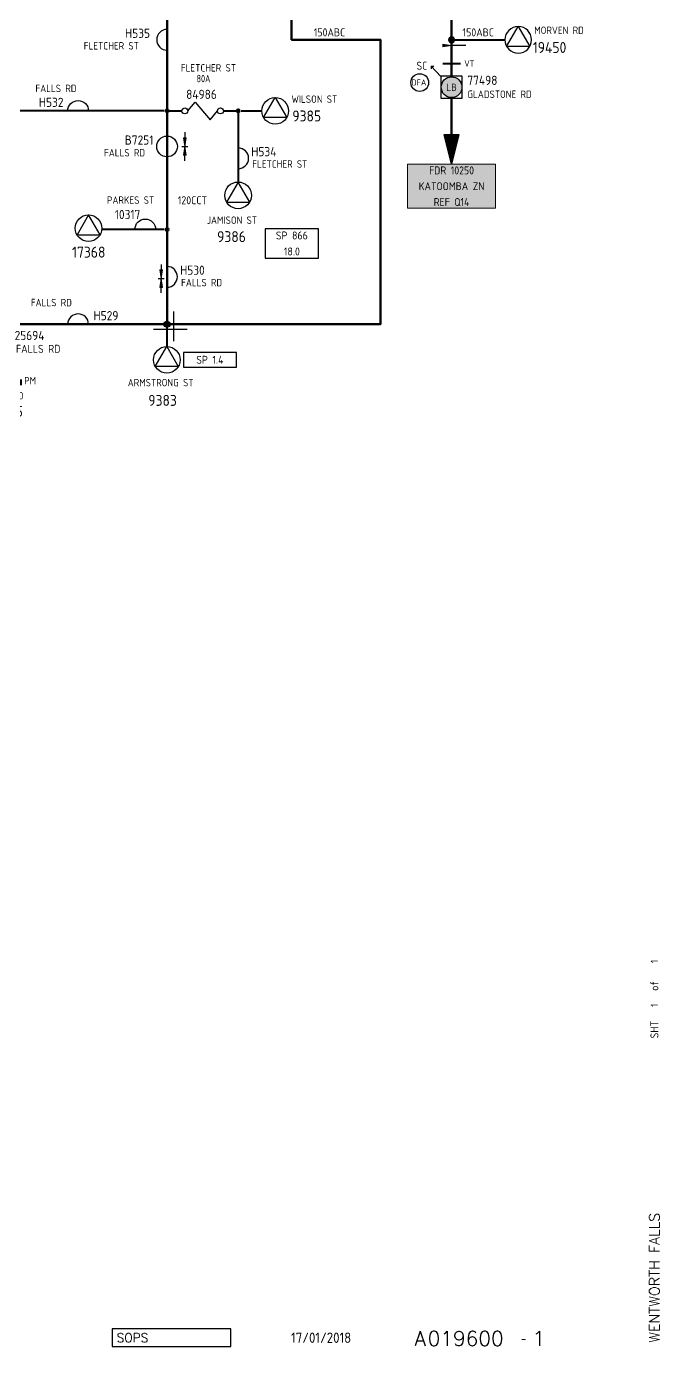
# Model space of a CAD drawing. Header units: millimetres. Extents: x 0 to 634, y -9 to 946.
# Drawn here: x 420.5 to 634.2, y -9 to 436.5 of the extents above; entities that cross this region are included whole.
import ezdxf
from ezdxf.enums import TextEntityAlignment as Align

# ---------------------------------------------------------------- set-up
doc = ezdxf.new("R2010")
doc.units = ezdxf.units.MM
doc.linetypes.add('FILL100', pattern=[0])
doc.linetypes.add('UGCABLE', pattern=[11, 3.5, -2, 0, -2, 3.5])
for name, color, linetype in [('EQUIPMENT', 7, 'Continuous'), ('EQUIPMENT_X_ZONE', 7, 'Continuous'), ('PROTECTION', 7, 'Continuous'), ('TITLE', 7, 'Continuous')]:
    doc.layers.add(name, color=color, linetype=linetype)
for name, color, linetype, true_color in [('NOTATION', 7, 'Continuous', 0x000000), ('RETICULATION', 7, 'Continuous', 0x000000), ('SOPS_COND_R208', 7, 'Continuous', 0x00ad00)]:
    doc.layers.add(name, color=color, linetype=linetype, true_color=true_color)
doc.styles.add('25', font='GENISO12')
doc.styles.add('30', font='Simplex')
doc.styles.add('34', font='GENISO12', dxfattribs={"width": 0.83622})
doc.styles.add('DEFAULT', font='DEFAULT')
doc.styles.add('E35', font='Simplex')
doc.styles.add('E50', font='Simplex')
doc.styles.add('II25', font='GENISO12', dxfattribs={"width": 0.8, "oblique": 9.998114})
doc.styles.add('OF200', font='', dxfattribs={"width": 0.536124})
doc.styles.add('OF75', font='ARIALNB.TTF', dxfattribs={"width": 0.8})
doc.styles.add('S18', font='GENISO12', dxfattribs={"width": 0.994444})
doc.styles.add('S20', font='GENISO12')
doc.styles.add('S25', font='GENISO12')
doc.styles.add('S29', font='GENISO12')
doc.styles.add('S35', font='GENISO12')
doc.styles.add('SXREF', font='GENISO12')
doc.styles.get('OF200').set_extended_font_data('Arial Black')

# ---------------------------------------------------------------- blocks, each defined once
blk = doc.blocks.new('SOPS_RETIC_ARROW_MAIN$1')
for p, q in [((-2.45, -0.2), (2.45, -0.2)), ((2.4, -0.4), (-2.4, -0.4)), ((-2.35, -0.6), (2.35, -0.6)), ((2.3, -0.8), (-2.3, -0.8)), ((-2.25, -1), (2.25, -1)), ((2.2, -1.2), (-2.2, -1.2)), ((-2.15, -1.4), (2.15, -1.4)), ((2.1, -1.6), (-2.1, -1.6)), ((-2.05, -1.8), (2.05, -1.8)), ((2, -2), (-2, -2)), ((-1.95, -2.2), (1.95, -2.2)), ((1.9, -2.4), (-1.9, -2.4)), ((-1.85, -2.6), (1.85, -2.6)), ((1.8, -2.8), (-1.8, -2.8)), ((-1.75, -3), (1.75, -3)), ((1.7, -3.2), (-1.7, -3.2)), ((-1.65, -3.4), (1.65, -3.4)), ((1.6, -3.6), (-1.6, -3.6)), ((-1.55, -3.8), (1.55, -3.8)), ((1.5, -4), (-1.5, -4)), ((-1.45, -4.2), (1.45, -4.2)), ((1.4, -4.4), (-1.4, -4.4)), ((-1.35, -4.6), (1.35, -4.6)), ((1.3, -4.8), (-1.3, -4.8)), ((-1.25, -5), (1.25, -5)), ((1.2, -5.2), (-1.2, -5.2)), ((-1.15, -5.4), (1.15, -5.4)), ((1.1, -5.6), (-1.1, -5.6)), ((-1.05, -5.8), (1.05, -5.8)), ((1, -6), (-1, -6)), ((-0.95, -6.2), (0.95, -6.2)), ((0.9, -6.4), (-0.9, -6.4)), ((-0.85, -6.6), (0.85, -6.6)), ((0.8, -6.8), (-0.8, -6.8)), ((-0.75, -7), (0.75, -7)), ((0.7, -7.2), (-0.7, -7.2)), ((-0.65, -7.4), (0.65, -7.4)), ((0.6, -7.6), (-0.6, -7.6)), ((-0.55, -7.8), (0.55, -7.8)), ((0.5, -8), (-0.5, -8)), ((-0.45, -8.2), (0.45, -8.2)), ((0.4, -8.4), (-0.4, -8.4)), ((-0.35, -8.6), (0.35, -8.6)), ((0.3, -8.8), (-0.3, -8.8)), ((-0.25, -9), (0.25, -9)), ((0.2, -9.2), (-0.2, -9.2)), ((-0.15, -9.4), (0.15, -9.4)), ((0.1, -9.6), (-0.1, -9.6))]:
    blk.add_line(p, q)
blk.add_lwpolyline([(-2.5, 0), (2.5, 0), (0, -10)], close=True)
at = {"style": 'DEFAULT', "flags": 3}
blk.add_attdef('ISI_MICROGDS_OBJECT_NAME', (0, 0), '', height=2.5, dxfattribs=at)
blk = doc.blocks.new('END$MARK$8$193')
blk.add_hatch(color=0).paths.add_polyline_path([(0, 0), (-38, -6), (-38, 6)])
at = {"color": 0, "linetype": 'FILL100', "lineweight": 0}
blk.add_lwpolyline([(0, 0), (-38, -6), (-38, 6)], close=True, dxfattribs=at)
blk = doc.blocks.new('SOPS_RETIC_COND_1$18')
for p, q in [((-2, 4.82), (-2, 0)), ((-3, 0), (-1, 0)), ((-2, -4.82), (-2, 0))]:
    blk.add_line(p, q)
at = {"xscale": 0.078125, "yscale": 0.078125, "zscale": 0.078125}
for rotation in [270, 90]:
    blk.add_blockref('END$MARK$8$193', (-2, 0), dxfattribs=dict(at, rotation=rotation))
at = {"style": 'DEFAULT', "flags": 3}
blk.add_attdef('ISI_MICROGDS_OBJECT_NAME', (0, 0), '', height=2.5, dxfattribs=at)
blk = doc.blocks.new('SOPS_RETIC_COND_1$38')
for p, q in [((-2, 4.82), (-2, 0)), ((-3, 0), (-1, 0)), ((-2, -4.82), (-2, 0))]:
    blk.add_line(p, q)
at = {"xscale": 0.078125, "yscale": 0.078125, "zscale": 0.078125}
for rotation in [270, 90]:
    blk.add_blockref('END$MARK$8$193', (-2, 0), dxfattribs=dict(at, rotation=rotation))
at = {"style": 'DEFAULT', "flags": 3}
blk.add_attdef('ISI_MICROGDS_OBJECT_NAME', (0, 0), '', height=2.5, dxfattribs=at)
blk = doc.blocks.new('SOPS_RETIC_COND_2$6')
blk.add_line((-4.82, 2), (0, 2))
at = {"xscale": -0.078125, "yscale": -0.078125, "zscale": -0.078125}
blk.add_blockref('END$MARK$8$193', (0, 2), dxfattribs=at)
at = {"style": 'DEFAULT', "flags": 3}
blk.add_attdef('ISI_MICROGDS_OBJECT_NAME', (0, 0), '', height=2.5, dxfattribs=at)
blk = doc.blocks.new('SOPS_RETIC_COND_3$11')
for p, q in [((-2, 4), (-2, -6)), ((-8.75, -2), (2.56, -2))]:
    blk.add_line(p, q)
at = {"style": 'DEFAULT', "flags": 3}
blk.add_attdef('ISI_MICROGDS_OBJECT_NAME', (0, 0), '', height=2.5, dxfattribs=at)
blk = doc.blocks.new('SOPS_SW_L_H$8')
blk.add_lwpolyline([(3.5, 0, 1), (-3.5, 0)], format="xyb")
at = {"style": 'S25'}
blk.add_attdef('LOCATION_001', (-15.97, 6.08), '', height=2.5, dxfattribs=at)
at = {"style": 'S29'}
blk.add_attdef('SWITCH_NUMBER', text='', height=3.1, dxfattribs=at).set_placement((5.2, 2.9), align=Align.MIDDLE_LEFT)
at = {"style": 'DEFAULT', "flags": 3}
blk.add_attdef('ISI_MICROGDS_OBJECT_NAME', (0, 0), '', height=2.5, dxfattribs=at)
blk = doc.blocks.new('SOPS_SW_L_L$5')
blk.add_lwpolyline([(0, 3.5, 1), (0, -3.5)], format="xyb")
at = {"style": 'S29'}
blk.add_attdef('SWITCH_NUMBER', text='', height=3.1, dxfattribs=at).set_placement((-5.74, 2.2), align=Align.MIDDLE_RIGHT)
at = {"style": 'DEFAULT', "flags": 3}
blk.add_attdef('ISI_MICROGDS_OBJECT_NAME', (0, 0), '', height=2.5, dxfattribs=at)
at = {"style": 'S25'}
blk.add_attdef('LOCATION_001', (-28.1, -3.29), '', height=2.5, dxfattribs=at)
blk = doc.blocks.new('SOPS_SW_L_R$18')
blk.add_lwpolyline([(0, -3.5, 1), (0, 3.5)], format="xyb")
at = {"style": 'DEFAULT', "flags": 3}
blk.add_attdef('ISI_MICROGDS_OBJECT_NAME', (0, 0), '', height=2.5, dxfattribs=at)
at = {"style": 'S29'}
blk.add_attdef('SWITCH_NUMBER', text='', height=3.1, dxfattribs=at).set_placement((4.41, 2.24), align=Align.MIDDLE_LEFT)
at = {"style": 'S25'}
blk.add_attdef('LOCATION_001', (4.74, -3.18), '', height=2.5, dxfattribs=at)
blk = doc.blocks.new('SOPS_SW_L_R$19')
blk.add_lwpolyline([(0, -27.5, 1), (0, -20.5)], format="xyb")
at = {"style": 'DEFAULT', "flags": 3}
blk.add_attdef('ISI_MICROGDS_OBJECT_NAME', (0, 0), '', height=2.5, dxfattribs=at)
at = {"style": 'S29'}
blk.add_attdef('SWITCH_NUMBER', text='', height=3.1, dxfattribs=at).set_placement((4.41, -21.76), align=Align.MIDDLE_LEFT)
at = {"style": 'S25'}
blk.add_attdef('LOCATION_001', (4.74, -27.18), '', height=2.5, dxfattribs=at)
blk = doc.blocks.new('SOPS_SW_S_L$7')
blk.add_circle((0, 0), 3.5)
at = {"style": 'S29'}
blk.add_attdef('SWITCH_NUMBER', text='', height=3.1, dxfattribs=at).set_placement((-4.62, 2.16), align=Align.MIDDLE_RIGHT)
at = {"style": 'DEFAULT', "flags": 3}
blk.add_attdef('ISI_MICROGDS_OBJECT_NAME', (0, 0), '', height=2.5, dxfattribs=at)
at = {"style": 'S25'}
blk.add_attdef('LOCATION_001', (-21.27, -3.37), '', height=2.5, dxfattribs=at)
blk = doc.blocks.new('SOPS_TRF_PM_D')
for p, q in [((-1, 0), (1, 0)), ((0.98, 0.2), (-0.98, 0.2)), ((-0.92, 0.4), (0.92, 0.4)), ((0.8, 0.6), (-0.8, 0.6)), ((-0.6, 0.8), (0.6, 0.8)), ((0.98, -0.2), (-0.98, -0.2)), ((-0.92, -0.4), (0.92, -0.4)), ((-0.92, -3.78), (0.92, -7.98)), ((-0.92, -7.98), (0.92, -3.78)), ((0.8, -0.6), (-0.8, -0.6)), ((-0.6, -0.8), (0.6, -0.8)), ((-2.4, -11.22), (-2.4, -11.1)), ((-2.2, -11.1), (-2.2, -11.46)), ((-2, -11.7), (-2, -11.1)), ((-1.8, -11.1), (-1.8, -11.94)), ((-1.6, -12.18), (-1.6, -11.1)), ((-1.4, -11.1), (-1.4, -12.42)), ((-1.2, -12.66), (-1.2, -11.1)), ((-1, -11.1), (-1, -12.9)), ((-0.8, -13.14), (-0.8, -11.1)), ((-0.6, -11.1), (-0.6, -13.38)), ((-0.4, -13.62), (-0.4, -11.1)), ((-0.2, -11.1), (-0.2, -13.86)), ((0, -14.1), (0, -11.1)), ((0.2, -11.1), (0.2, -13.86)), ((0.4, -13.62), (0.4, -11.1)), ((0.6, -11.1), (0.6, -13.38)), ((0.8, -13.14), (0.8, -11.1)), ((1, -11.1), (1, -12.9)), ((1.2, -12.66), (1.2, -11.1)), ((1.4, -11.1), (1.4, -12.42)), ((1.6, -12.18), (1.6, -11.1)), ((1.8, -11.1), (1.8, -11.94)), ((2, -11.7), (2, -11.1)), ((2.2, -11.1), (2.2, -11.46))]:
    blk.add_line(p, q)
at = {"lineweight": 40}
for p, q in [((0, -1.01), (0, -2.38)), ((0, -9.38), (0, -11.15))]:
    blk.add_line(p, q, dxfattribs=at)
at = {"linetype": 'UGCABLE', "lineweight": 40}
blk.add_line((0, -14.1), (0, -19.08), dxfattribs=at)
blk.add_lwpolyline([(2.5, -11.1), (-2.5, -11.1), (0, -14.1)], close=True)
at = {"const_width": 2}
blk.add_lwpolyline([(-5, -19.6), (5, -19.6)], dxfattribs=at)
for centre in [(0, 0), (0, -3.38), (0, -8.38)]:
    blk.add_circle(centre, 1)
at = {"insert": (3.03, -8.29), "char_height": 2.7, "attachment_point": 4, "line_spacing_factor": 1.2, "style": 'S25'}
blk.add_mtext('FALLS RD', dxfattribs=at)
at = {"style": 'DEFAULT', "flags": 3}
blk.add_attdef('ISI_MICROGDS_OBJECT_NAME', (0, 0), '', height=2.5, dxfattribs=at)
for tag, height, style, p in [('SWITCH_NUMBER', 3.1, 'S29', (2.55, -3.78)), ('SUB_TYPE', 2.5, 'S25', (5.78, -19))]:
    blk.add_attdef(tag, text='', height=height, dxfattribs=dict(style=style)).set_placement(p, align=Align.MIDDLE_LEFT)
at = {"style": 'S25'}
blk.add_attdef('LOCATION_001', (-8.32, -25.36), '', height=2.5, dxfattribs=at)
at = {"style": 'S35'}
blk.add_attdef('SUB_NUMBER', text='', height=3.7, dxfattribs=at).set_placement((0, -27.53), align=Align.TOP_CENTER)
blk = doc.blocks.new('SOPS_TRF_T$2')
for points in [[(3.91, -30.78), (0, -24), (-3.91, -30.78)], [(9.16, -49.74), (27.06, -49.74), (27.06, -39.74), (9.16, -39.74)]]:
    blk.add_lwpolyline(points, close=True)
blk.add_circle((-0.03, -28.5), 4.5)
at = {"insert": (18.11, -44.74), "char_height": 2.7, "attachment_point": 5, "line_spacing_factor": 1.2, "style": 'S25'}
blk.add_mtext('SP 866\\P18.0', dxfattribs=at)
at = {"style": 'DEFAULT', "flags": 3}
blk.add_attdef('ISI_MICROGDS_OBJECT_NAME', (0, 0), '', height=2.5, dxfattribs=at)
at = {"style": 'S25'}
blk.add_attdef('LOCATION_001', (-10.54, -38.12), '', height=2.5, dxfattribs=at)
at = {"style": 'S35'}
blk.add_attdef('SUB_NUMBER', text='', height=3.7, dxfattribs=at).set_placement((-7.11, -42.43), align=Align.MIDDLE_LEFT)
blk = doc.blocks.new('SOPS_TRF_T_DE$5')
for p, q in [((-1, 0), (1, 0)), ((0.98, 0.2), (-0.98, 0.2)), ((-0.92, 0.4), (0.92, 0.4)), ((0.8, 0.6), (-0.8, 0.6)), ((-0.6, 0.8), (0.6, 0.8)), ((0.98, -0.2), (-0.98, -0.2)), ((-0.92, -0.4), (0.92, -0.4)), ((0.8, -0.6), (-0.8, -0.6)), ((-0.6, -0.8), (0.6, -0.8))]:
    blk.add_line(p, q)
at = {"lineweight": 40}
blk.add_line((0, -7.5), (0, -1), dxfattribs=at)
blk.add_lwpolyline([(-4.02, -14.28), (-0.11, -7.5), (3.8, -14.28)], close=True)
for centre, radius in [((0, 0), 1), ((-0.08, -12), 4.5)]:
    blk.add_circle(centre, radius)
at = {"style": 'DEFAULT', "flags": 3}
blk.add_attdef('ISI_MICROGDS_OBJECT_NAME', (0, 0), '', height=2.5, dxfattribs=at)
at = {"style": 'S25'}
blk.add_attdef('LOCATION_001', (-13.27, -20.94), '', height=2.5, dxfattribs=at)
at = {"style": 'S35'}
blk.add_attdef('SUB_NUMBER', text='', height=3.7, dxfattribs=at).set_placement((-6.33, -25.69), align=Align.MIDDLE_LEFT)
blk = doc.blocks.new('SOPS_TRF_T_LE$1')
for p, q in [((9, 0), (11, 0)), ((10.98, 0.2), (9.02, 0.2)), ((9.08, 0.4), (10.92, 0.4)), ((10.8, 0.6), (9.2, 0.6)), ((9.4, 0.8), (10.6, 0.8)), ((10.98, -0.2), (9.02, -0.2)), ((9.08, -0.4), (10.92, -0.4)), ((10.8, -0.6), (9.2, -0.6)), ((9.4, -0.8), (10.6, -0.8))]:
    blk.add_line(p, q)
blk.add_lwpolyline([(-8.55, -2.28), (-12.47, 4.5), (-16.38, -2.28)], close=True)
for centre, radius in [((-12.5, 0), 4.5), ((10, 0), 1)]:
    blk.add_circle(centre, radius)
at = {"style": 'S25'}
blk.add_attdef('LOCATION_001', (-17.87, 4.47), '', height=2.5, rotation=180, dxfattribs=at)
at = {"style": 'DEFAULT', "flags": 3}
blk.add_attdef('ISI_MICROGDS_OBJECT_NAME', (0, 0), '', height=2.5, dxfattribs=at)
at = {"style": 'S35'}
blk.add_attdef('SUB_NUMBER', text='', height=3.7, rotation=180, dxfattribs=at).set_placement((-17.41, -2.59), align=Align.MIDDLE_LEFT)
blk = doc.blocks.new('SOPS_TRF_T_LEL$2')
at = {"lineweight": 40}
blk.add_line((-1, 0), (-22.02, 0), dxfattribs=at)
blk.add_lwpolyline([(-22.55, -1.87), (-26.47, 4.91), (-30.38, -1.87)], close=True)
blk.add_lwpolyline([(-10.86, 0, -1), (-3.86, 0)], format="xyb")
blk.add_circle((-26.5, 0.41), 4.5)
at = {"lineweight": 70}
blk.add_circle((0, 0), 0.5, dxfattribs=at)
at = {"style": 'S25'}
blk.add_attdef('LOCATION_001', (-20.28, 8.65), '', height=2.5, dxfattribs=at)
at = {"style": 'S29'}
blk.add_attdef('SWITCH_NUMBER', text='', height=3.1, dxfattribs=at).set_placement((-9.02, 5.04), align=Align.MIDDLE_RIGHT)
at = {"style": 'DEFAULT', "flags": 3}
blk.add_attdef('ISI_MICROGDS_OBJECT_NAME', (0, 0), '', height=2.5, dxfattribs=at)
at = {"style": 'S35'}
blk.add_attdef('SUB_NUMBER', text='', height=3.7, dxfattribs=at).set_placement((-26.42, -5.82), align=Align.TOP_CENTER)
blk = doc.blocks.new('SOPS_TRF_T_LEL$3')
blk.add_lwpolyline([(-3.5, 0, -1), (3.5, 0)], format="xyb")
at = {"lineweight": 70}
blk.add_circle((30, 0), 0.5, dxfattribs=at)
at = {"style": 'S29'}
blk.add_attdef('SWITCH_NUMBER', text='', height=3.1, dxfattribs=at).set_placement((-4.95, 2.9), align=Align.MIDDLE_RIGHT)
at = {"style": 'S25'}
blk.add_attdef('LOCATION_001', (-14.41, 6.34), '', height=2.5, dxfattribs=at)
at = {"style": 'DEFAULT', "flags": 3}
blk.add_attdef('ISI_MICROGDS_OBJECT_NAME', (0, 0), '', height=2.5, dxfattribs=at)
blk = doc.blocks.new('SOPS_TRF_T_RE$5')
at = {"lineweight": 40}
blk.add_line((1, -24), (8, -24), dxfattribs=at)
blk.add_lwpolyline([(8.55, -26.28), (12.47, -19.5), (16.38, -26.28)], close=True)
blk.add_circle((12.5, -24), 4.5)
at = {"lineweight": 70}
blk.add_circle((0, -24), 0.5, dxfattribs=at)
at = {"style": 'DEFAULT', "flags": 3}
blk.add_attdef('ISI_MICROGDS_OBJECT_NAME', (0, 0), '', height=2.5, dxfattribs=at)
at = {"style": 'S25'}
blk.add_attdef('LOCATION_001', (17.98, -21.28), '', height=2.5, dxfattribs=at)
at = {"style": 'S35'}
blk.add_attdef('SUB_NUMBER', text='', height=3.7, dxfattribs=at).set_placement((18.27, -25.71), align=Align.MIDDLE_LEFT)
blk = doc.blocks.new('SOPS_SW_SM_H')
blk.add_lwpolyline([(-5, 0), (-2.5, 3), (2.5, -3), (5, 0)])
for centre in [(-6, 0), (6, 0)]:
    blk.add_circle(centre, 1)
at = {"style": 'S25'}
blk.add_attdef('LOCATION_001', (-7.34, 13.28), '', height=2.5, dxfattribs=at)
at = {"style": 'II25', "width": 0.716}
blk.add_attdef('SWITCH_RATING', text='', height=2.5, dxfattribs=at).set_placement((0.29, 8.92), align=Align.BOTTOM_CENTER)
at = {"style": 'S29'}
blk.add_attdef('SWITCH_NUMBER', text='', height=3.1, dxfattribs=at).set_placement((-0.38, 3.11), align=Align.BOTTOM_CENTER)
at = {"style": 'DEFAULT', "flags": 3}
blk.add_attdef('ISI_MICROGDS_OBJECT_NAME', (0, 0), '', height=2.5, dxfattribs=at)
blk = doc.blocks.new('SOPS_SW_LB_R_O')
h = blk.add_hatch(color=2)
edge = h.paths.add_edge_path()
edge.add_arc((0.38, -0.12), 3.5, 0, 360)
at = {"lineweight": 40}
blk.add_line((-2.62, 7.88), (3.38, 7.88), dxfattribs=at)
blk.add_lwpolyline([(3.95, -0.12), (3.95, 3.55), (-3.2, 3.55), (-3.2, -3.86), (3.95, -3.86)], close=True)
at = {"color": 7, "lineweight": -3}
blk.add_circle((0.38, -0.12), 3.5, dxfattribs=at)
at = {"insert": (6.38, 7.88), "char_height": 2.2, "attachment_point": 5, "line_spacing_factor": 1.2, "style": 'S20'}
blk.add_mtext('VT', dxfattribs=at)
at = {"color": 18, "true_color": 0x000000, "insert": (0.38, -0.16), "char_height": 2.5, "attachment_point": 5, "line_spacing_factor": 1.2, "style": '25'}
blk.add_mtext('LB', dxfattribs=at)
at = {"style": 'DEFAULT', "flags": 3}
blk.add_attdef('ISI_MICROGDS_OBJECT_NAME', (0, 0), '', height=2.5, dxfattribs=at)
at = {"color": 1, "style": 'S29'}
blk.add_attdef('SWITCH_NUMBER', text='', height=3.1, dxfattribs=at).set_placement((5.71, 2.2), align=Align.MIDDLE_LEFT)
at = {"color": 1, "style": 'S25'}
blk.add_attdef('LOCATION_001', (5.71, -3.74), '', height=2.5, dxfattribs=at)
blk = doc.blocks.new('DRAWING_INFO_SCHEM')
blk.add_lwpolyline([(449.5, -9), (489.5, -9), (489.5, -3), (449.5, -3)], close=True)
at = {"char_height": 2.7, "attachment_point": 5, "rotation": 90, "line_spacing_factor": 1.2, "style": 'S25'}
for s, insert in [('of', (632.44, 112.7)), ('SHT', (632.44, 97.98))]:
    blk.add_mtext(s, dxfattribs=dict(at, insert=insert))
at = {"attachment_point": 4, "line_spacing_factor": 1.2}
for s, insert, char_height, style in [('SOPS', (451, -6), 3, '30'), ('-', (587.4, -6.27), 3.53, '34')]:
    blk.add_mtext(s, dxfattribs=dict(at, insert=insert, char_height=char_height, style=style))
at = {"style": 'OF200', "width": 0.536124}
blk.add_attdef('SHEET_TITLE', text='', height=19.34, dxfattribs=at).set_placement((335.36, 936), align=Align.MIDDLE_RIGHT)
at = {"style": 'OF75', "width": 0.8}
blk.add_attdef('SUPPLY_POINT_001', (348.66, 932.74), '', height=6.52, dxfattribs=at)
at = {"style": '34', "width": 0.83622}
blk.add_attdef('ADDRESS1', text='', height=3.53, dxfattribs=at).set_placement((207.98, 923.24), align=Align.TOP_CENTER)
for tag, p in [('ADDRESS2', (227.46, 921.47)), ('ADDRESS3', (275.46, 921.47)), ('PHONE_NUMBER', (326.66, 921.47))]:
    blk.add_attdef(tag, text='', height=3.53, dxfattribs=at).set_placement(p, align=Align.MIDDLE_LEFT)
at = {"style": 'S25'}
for tag, p in [('TOTAL_SHEETS', (632.44, 120.95)), ('SSN', (632.44, 106.2))]:
    blk.add_attdef(tag, text='', height=2.5, rotation=90, dxfattribs=at).set_placement(p, align=Align.MIDDLE_CENTER)
at = {"style": 'E35'}
blk.add_attdef('SHEET_TITLE', text='', height=3.5, rotation=90, dxfattribs=at).set_placement((632.44, -7.68), align=Align.MIDDLE_LEFT)
at = {"style": 'DEFAULT'}
for tag, flags in [('TITLE', 1), ('SHEET_NUMBER', 1), ('SHEET_NUMBER', 1), ('ISI_MICROGDS_OBJECT_NAME', 3)]:
    blk.add_attdef(tag, (0, 0), '', height=2.5, dxfattribs=dict(at, flags=flags))
for tag, height, style, p in [('PUBLISH_DATE', 3.5, 'S35', (520, -6)), ('AMENDMENT', 5, 'E50', (553.4, -6.27)), ('SSN', 5, 'E50', (593.4, -6.27))]:
    blk.add_attdef(tag, text='', height=height, dxfattribs=dict(style=style)).set_placement(p, align=Align.MIDDLE_CENTER)
at = {"style": 'E50'}
blk.add_attdef('DRAWING_NUMBER', text='', height=5, dxfattribs=at).set_placement((555.9, -6.27), align=Align.MIDDLE_LEFT)

msp = doc.modelspace()

# ---------------------------------------------------------------- hatches: boundary and pattern name
at = {"layer": 'RETICULATION'}
msp.add_hatch(color=2, dxfattribs=at).paths.add_polyline_path([(549.17, 375.18), (578.83, 375.18), (578.83, 390), (549.17, 390)])

# ---------------------------------------------------------------- linework, layer by layer
at = {"layer": 'NOTATION'}
msp.add_line((557.07, 423.14), (557.97, 423.14), dxfattribs=at)
msp.add_lwpolyline([(560.41, 419.66), (557.07, 423.14), (557.07, 422.15)], dxfattribs=at)
msp.add_lwpolyline([(473.51, 321.5), (491.41, 321.5), (491.41, 326.5), (473.51, 326.5)], close=True, dxfattribs=at)
at = {"layer": 'PROTECTION', "color": 202, "true_color": 0x8a2be2}
msp.add_circle((553.26, 417.56), 3, dxfattribs=at)
at = {"layer": 'RETICULATION', "color": 7, "lineweight": 0}
msp.add_lwpolyline([(549.17, 375.18), (578.83, 375.18), (578.83, 390), (549.17, 390)], close=True, dxfattribs=at)
at = {"layer": 'SOPS_COND_R208', "lineweight": 40}
for p, q in [((564, 432), (582, 432)), ((467, 408), (408, 408)), ((468, 408), (473, 408))]:
    msp.add_line(p, q, dxfattribs=at)
at = {"layer": 'SOPS_COND_R208', "lineweight": 70}
msp.add_line((564, 412.5), (564, 400), dxfattribs=at)
for points in [[(540, 856), (540, 640), (564, 640), (564, 419.66)], [(423.5, 584), (468, 584), (468, 336), (393.5, 336)], [(468, 336), (540, 336), (540, 432), (510, 432), (510, 484.5)]]:
    msp.add_lwpolyline(points, dxfattribs=at)
at = {"layer": 'SOPS_COND_R208', "lineweight": 40}
msp.add_lwpolyline([(487, 408), (492, 408), (492, 384)], dxfattribs=at)

# ---------------------------------------------------------------- block references
at = {"layer": 'EQUIPMENT'}
for name, p, values in [('SOPS_SW_L_L$5', (468, 432), {'SWITCH_NUMBER': 'H535', 'LOCATION_001': 'FLETCHER ST'}), ('SOPS_SW_SM_H', (480, 408), {'LOCATION_001': 'FLETCHER ST', 'SWITCH_RATING': '80A', 'SWITCH_NUMBER': '84986'}), ('SOPS_TRF_T_LEL$3', (438, 408), {'SWITCH_NUMBER': 'H532', 'LOCATION_001': 'FALLS RD'}), ('SOPS_TRF_T_RE$5', (492, 432), {'LOCATION_001': 'WILSON ST', 'SUB_NUMBER': '9385'}), ('SOPS_SW_S_L$7', (468, 396), {'SWITCH_NUMBER': 'B7251', 'LOCATION_001': 'FALLS RD'}), ('SOPS_SW_L_R$19', (492, 416), {'SWITCH_NUMBER': 'H534', 'LOCATION_001': 'FLETCHER ST'}), ('SOPS_TRF_T$2', (492, 408), {'SUB_NUMBER': '9386', 'LOCATION_001': 'JAMISON ST'}), ('SOPS_TRF_T_LEL$2', (468, 368), {'SWITCH_NUMBER': '10317', 'LOCATION_001': 'PARKES ST', 'SUB_NUMBER': '17368'}), ('SOPS_SW_L_R$18', (468, 352), {'SWITCH_NUMBER': 'H530', 'LOCATION_001': 'FALLS RD'}), ('SOPS_SW_L_H$8', (438, 336), {'LOCATION_001': 'FALLS RD', 'SWITCH_NUMBER': 'H529'}), ('SOPS_TRF_PM_D', (414, 336), {'SUB_TYPE': 'PM', 'LOCATION_001': 'FALLS RD', 'SUB_NUMBER': '14195', 'SWITCH_NUMBER': '25694'}), ('SOPS_TRF_T_DE$5', (468, 336), {'LOCATION_001': 'ARMSTRONG ST', 'SUB_NUMBER': '9383'})]:
    msp.add_blockref(name, p, dxfattribs=at).add_auto_attribs(values)
at = {"layer": 'EQUIPMENT', "extrusion": (0, 0, -1)}
ref = msp.add_blockref('SOPS_TRF_T_LE$1', (-574, 432), dxfattribs=dict(at, zscale=-1))
ref.add_attrib('LOCATION_001', 'MORVEN RD', (591.87, 433.97), dxfattribs={"layer": '0', "height": 2.5, "style": 'S25'})
ref.add_attrib('SUB_NUMBER', '19450', dxfattribs={"layer": '0', "height": 3.7, "style": 'S35'}).set_placement((591.41, 429.41), align=Align.MIDDLE_LEFT)
at = {"layer": 'EQUIPMENT', "extrusion": (0, 0, -1), "zscale": -1}
msp.add_blockref('SOPS_RETIC_COND_2$6', (-564, 428.09), dxfattribs=at)
at = {"layer": 'EQUIPMENT'}
for name, p in [('SOPS_RETIC_COND_1$38', (476, 396)), ('SOPS_RETIC_ARROW_MAIN$1', (564, 400)), ('SOPS_RETIC_COND_1$18', (468, 351.4)), ('SOPS_RETIC_COND_3$11', (472.2, 336.31))]:
    msp.add_blockref(name, p, dxfattribs=at)
at = {"layer": 'EQUIPMENT_X_ZONE'}
msp.add_blockref('SOPS_SW_LB_R_O', (563.62, 416.12), dxfattribs=at).add_auto_attribs({'SWITCH_NUMBER': '77498', 'LOCATION_001': 'GLADSTONE RD'})
at = {"layer": 'TITLE'}
ref = msp.add_blockref('DRAWING_INFO_SCHEM', (0, 0), dxfattribs=at)
ref.add_attrib('PUBLISH_DATE', '17/01/2018', dxfattribs={"layer": '0', "height": 3.5, "style": 'S35'}).set_placement((520, -6), align=Align.MIDDLE_CENTER)
ref.add_attrib('SHEET_TITLE', 'WENTWORTH FALLS', dxfattribs={"layer": '0', "height": 3.5, "rotation": 90, "style": 'E35'}).set_placement((632.44, -7.68), align=Align.MIDDLE_LEFT)
ref.add_attrib('AMENDMENT', 'A', dxfattribs={"layer": '0', "height": 5, "style": 'E50'}).set_placement((553.4, -6.27), align=Align.MIDDLE_CENTER)
ref.add_attrib('DRAWING_NUMBER', '019600', dxfattribs={"layer": '0', "height": 5, "style": 'E50'}).set_placement((555.9, -6.27), align=Align.MIDDLE_LEFT)
ref.add_attrib('SSN', '1', dxfattribs={"layer": '0', "height": 5, "style": 'E50'}).set_placement((593.4, -6.27), align=Align.MIDDLE_CENTER)
ref.add_attrib('SSN', '1', dxfattribs={"layer": '0', "height": 2.5, "rotation": 90, "style": 'S25'}).set_placement((632.44, 106.2), align=Align.MIDDLE_CENTER)
ref.add_attrib('TOTAL_SHEETS', '1', dxfattribs={"layer": '0', "height": 2.5, "rotation": 90, "style": 'S25'}).set_placement((632.44, 120.95), align=Align.MIDDLE_CENTER)

# ---------------------------------------------------------------- texts
at = {"layer": 'NOTATION', "char_height": 2.7, "line_spacing_factor": 1.2, "style": 'S25'}
for s, insert, attachment_point in [('SC', (555.82, 423.25), 6), ('SP 1.4', (482.46, 324), 5)]:
    msp.add_mtext(s, dxfattribs=dict(at, insert=insert, attachment_point=attachment_point))
at = {"layer": 'PROTECTION', "color": 202, "true_color": 0x8a2be2, "insert": (552.97, 417.6), "char_height": 2, "attachment_point": 5, "line_spacing_factor": 1.2, "style": 'S18'}
msp.add_mtext('DFA', dxfattribs=at)
at = {"layer": 'RETICULATION', "color": 7, "insert": (564, 382.59), "char_height": 2.6694, "attachment_point": 5, "line_spacing_factor": 1.2, "style": 'SXREF'}
msp.add_mtext('FDR 10250\\PKATOOMBA ZN\\PREF Q14', dxfattribs=at)
at = {"layer": 'SOPS_COND_R208', "color": 7, "char_height": 2.7, "attachment_point": 5, "line_spacing_factor": 1.2, "style": 'S25'}
for s, insert in [('150ABC', (522.8, 434.5)), ('150ABC', (573, 434.5)), ('120CCT', (476.57, 377.85))]:
    msp.add_mtext(s, dxfattribs=dict(at, insert=insert))

doc.saveas('drawing.dxf')
